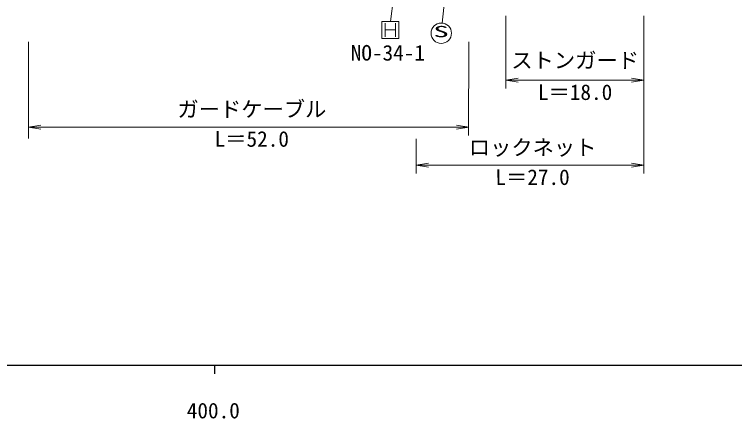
# Model space of a CAD drawing. Units: millimetres, scale not verified. Extents: x 40000 to 680000, y 20000 to 380000.
# Drawn here: x 444467 to 529114, y 198715 to 246272 of the extents above; entities that cross this region are included whole.
import ezdxf
from ezdxf.enums import TextEntityAlignment as Align

# ---------------------------------------------------------------- set-up
doc = ezdxf.new("R2010")
doc.units = ezdxf.units.MM
doc.header["$LTSCALE"] = 1000
for name, color, linetype, lineweight in [('M-STR-STR3', 7, 'Continuous', 13), ('M-STR-STRC', 7, 'Continuous', 13), ('M-TTL-BAND', 7, 'Continuous', 25)]:
    doc.layers.add(name, color=color, linetype=linetype, lineweight=lineweight)
doc.styles.add('ＭＳ ゴシック', font='')
doc.styles.get('ＭＳ ゴシック').set_extended_font_data('MS Gothic')

# ---------------------------------------------------------------- blocks, each defined once
blk = doc.blocks.new('open_arrow')
at = {"color": 0, "linetype": 'Continuous', "lineweight": -2}
blk.add_lwpolyline([(7.5, 1.25), (0, 0), (7.5, -1.25)], dxfattribs=at)

msp = doc.modelspace()

# ---------------------------------------------------------------- linework, layer by layer
at = {"layer": 'M-STR-STR3'}
for p, q in [((488683, 245446), (491526, 268709)), ((502226, 246107), (502227, 237536)), ((518430, 246109), (518432, 227537)), ((487661, 243446), (487661, 245446)), ((487661, 245446), (489661, 245446)), ((488051, 245236), (488051, 243636)), ((489251, 245236), (489251, 243636)), ((489661, 245446), (489661, 243446)), ((488051, 244436), (489251, 244436)), ((446124, 243026), (446125, 231683)), ((489661, 243446), (487661, 243446)), ((497874, 243031), (497858, 232004)), ((518431, 238537), (502227, 238536)), ((497859, 233002), (446125, 232997)), ((491690, 231624), (491694, 227535)), ((518432, 228537), (491693, 228535))]:
    msp.add_line(p, q, dxfattribs=at)
at = {"layer": 'M-STR-STRC'}
msp.add_line((494758, 245251), (497208, 269575), dxfattribs=at)
msp.add_circle((494638, 244057), 1200, dxfattribs=at)
at = {"layer": 'M-TTL-BAND'}
for p, q in [((40000, 205000), (579000, 205000)), ((468000, 205000), (468000, 204000))]:
    msp.add_line(p, q, dxfattribs=at)

# ---------------------------------------------------------------- block references
at = {"layer": 'M-STR-STR3', "xscale": 193, "yscale": 193}
for p in [(502227, 238536), (446125, 232997), (491693, 228535)]:
    msp.add_blockref('open_arrow', p, dxfattribs=at)
at = {"layer": 'M-STR-STR3', "xscale": 193, "yscale": 193, "rotation": 180}
for p in [(518431, 238537), (497859, 233002), (518432, 228537)]:
    msp.add_blockref('open_arrow', p, dxfattribs=at)

# ---------------------------------------------------------------- texts
at = {"layer": 'M-STR-STR3', "style": 'ＭＳ ゴシック'}
msp.add_text('NO-34-1', height=1833, rotation=0.005, dxfattribs=at).set_placement((483999, 240284), align=Align.BOTTOM_LEFT)
for s, p in [('ストンガード', (502874, 241786)), ('L＝18.0', (505999, 238036)), ('ガードケーブル', (463625, 236032)), ('L＝52.0', (468000, 232533)), ('ロックネット', (497875, 231536)), ('L＝27.0', (501000, 228036))]:
    msp.add_text(s, height=1833, rotation=0.005, dxfattribs=at).set_placement(p, align=Align.TOP_LEFT)
at = {"layer": 'M-STR-STRC', "style": 'ＭＳ ゴシック', "width": 2}
msp.add_text('S', height=1320, rotation=0.005, dxfattribs=at).set_placement((493719, 243194), align=Align.BOTTOM_LEFT)
at = {"layer": 'M-TTL-BAND', "style": 'ＭＳ ゴシック'}
msp.add_text('400.0', height=1833, dxfattribs=at).set_placement((467844, 198195), align=Align.BOTTOM_CENTER)

doc.saveas('drawing.dxf')
